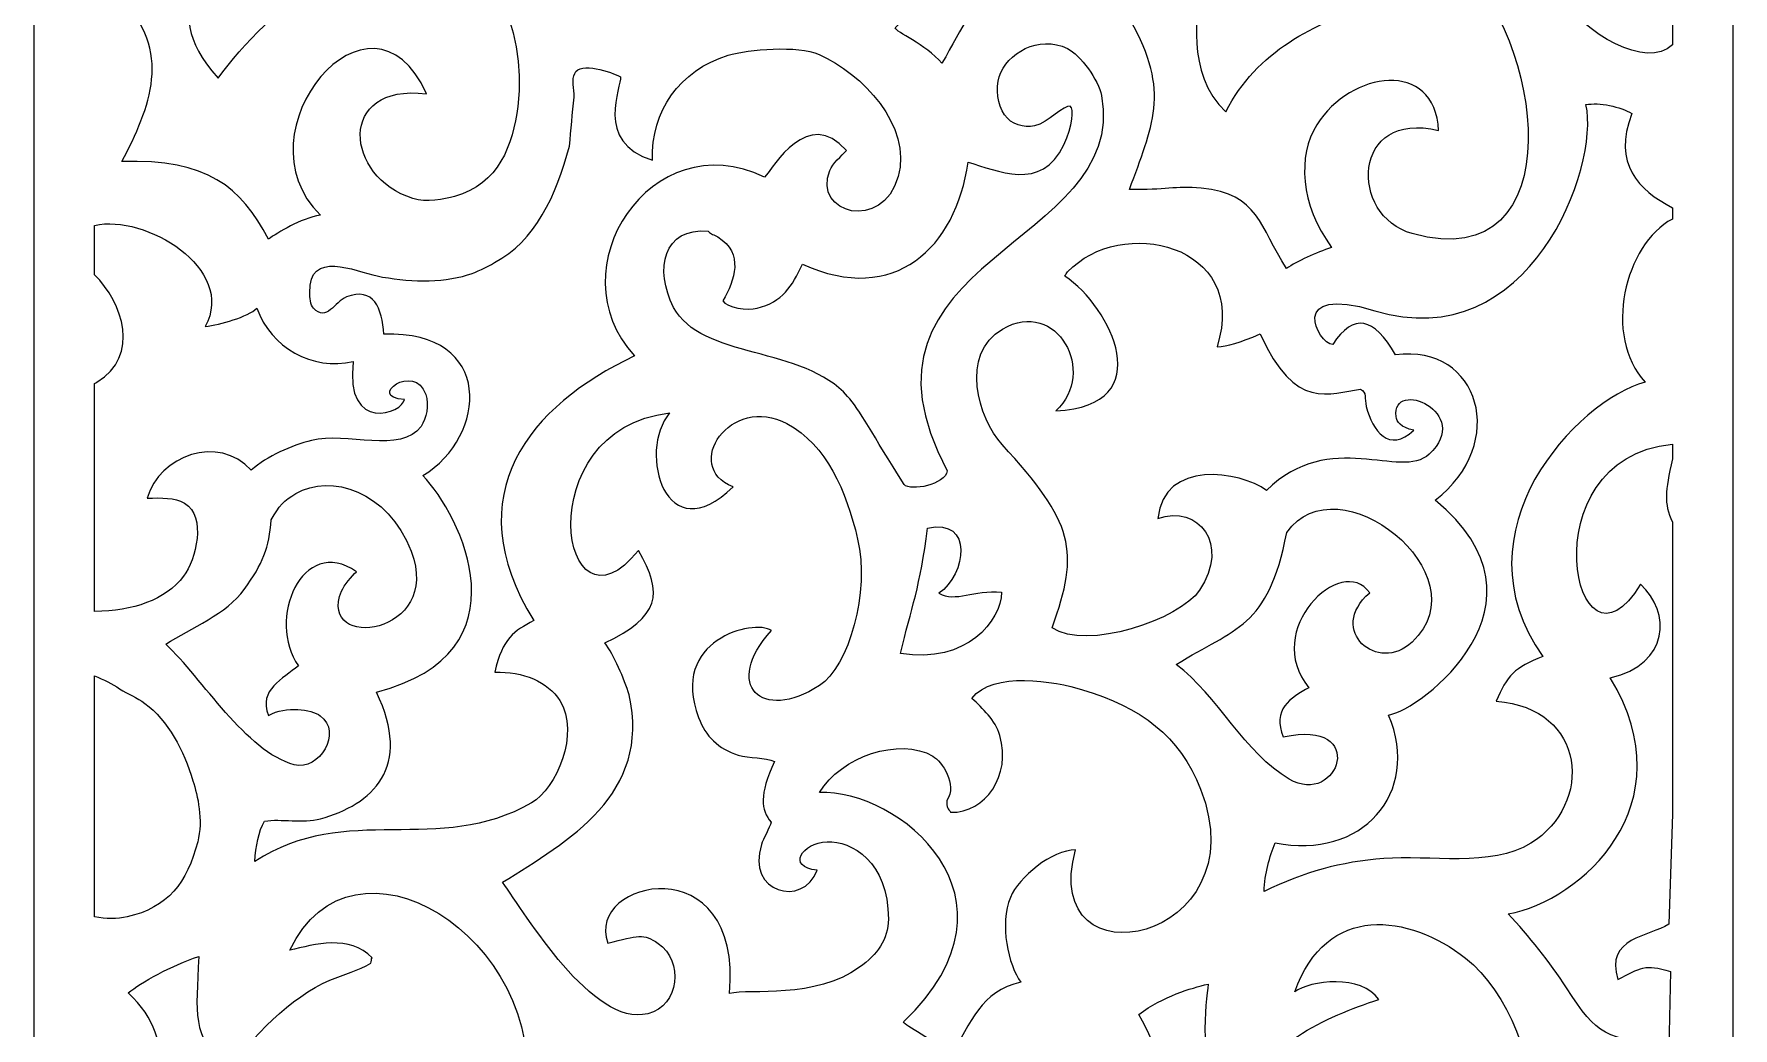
# Model space of a CAD drawing. Header units: centimetres. Extents: x 12.3 to 27.5, y -9.5 to 9.5.
# Drawn here: x 20.25 to 27.5, y -1.11 to 3.13 of the extents above; entities that cross this region are included whole.
import ezdxf

# ---------------------------------------------------------------- set-up
doc = ezdxf.new("R2010")
doc.units = ezdxf.units.CM
doc.header["$MEASUREMENT"] = 0
doc.layers.add('layer 1', color=7, linetype='Continuous')

msp = doc.modelspace()

# ---------------------------------------------------------------- linework, layer by layer
at = {"layer": 'layer 1', "color": 250}
for points, knots in [([(20.24544, -9.50001), (20.24544, -9.50001), (20.24544, 9.50001), (20.24544, 9.50001), (20.24544, 9.50001), (20.24544, 9.50001), (27.49999, 9.50001), (27.49999, 9.50001), (27.49999, 9.50001), (27.49999, 9.50001), (27.49999, -9.50001), (27.49999, -9.50001), (27.49999, -9.50001), (27.49999, -9.50001), (20.24544, -9.50001), (20.24544, -9.50001)], [0, 0, 0, 0, 0.2, 0.2, 0.2, 0.2, 0.4, 0.4, 0.4, 0.4, 0.6, 0.6, 0.6, 0.6, 1, 1, 1, 1]), ([(27.2409, 5.56746), (26.8049, 5.3522), (26.81904, 4.61307), (27.06962, 5.02968), (27.06962, 5.02968), (27.1992, 4.91027), (27.19469, 4.68902), (26.94026, 4.62961), (26.94026, 4.62961), (27.26922, 4.0866), (26.81727, 3.67856), (26.50394, 3.62205), (26.50394, 3.62205), (26.59154, 3.53032), (26.68286, 3.41472), (26.75253, 3.30707), (26.75253, 3.30707), (26.86529, 3.13281), (27.13256, 2.98245), (27.2409, 3.08881), (27.2409, 3.08881), (27.2409, 3.08881), (27.2409, 3.34971), (27.2409, 3.34971), (27.2409, 3.34971), (27.18869, 3.39797), (27.09519, 3.40562), (26.97277, 3.3421), (26.97277, 3.3421), (26.94286, 3.59696), (27.12754, 3.55553), (27.2409, 3.56058), (27.2409, 3.56058), (27.2409, 3.56058), (27.2409, 5.29551), (27.2409, 5.29551), (27.2409, 5.29551), (27.21631, 5.33519), (27.22033, 5.37779), (27.2409, 5.41976), (27.2409, 5.41976), (27.2409, 5.41976), (27.2409, 5.56746), (27.2409, 5.56746)], [0, 0, 0, 0, 0.0833333, 0.0833333, 0.0833333, 0.0833333, 0.1666667, 0.1666667, 0.1666667, 0.1666667, 0.25, 0.25, 0.25, 0.25, 0.3333333, 0.3333333, 0.3333333, 0.3333333, 0.4166667, 0.4166667, 0.4166667, 0.4166667, 0.5, 0.5, 0.5, 0.5, 0.5833333, 0.5833333, 0.5833333, 0.5833333, 0.6666667, 0.6666667, 0.6666667, 0.6666667, 0.75, 0.75, 0.75, 0.75, 0.8333333, 0.8333333, 0.8333333, 0.8333333, 1, 1, 1, 1]), ([(23.56408, 4.13974), (23.89228, 4.15724), (24.48031, 3.69593), (23.92301, 3.16126), (23.92301, 3.16126), (23.92433, 3.14288), (24.05301, 3.09138), (24.12215, 3.00967), (24.12215, 3.00967), (24.21144, 3.1613), (24.25147, 3.29196), (24.42399, 3.33075), (24.42399, 3.33075), (24.36896, 3.40203), (24.33177, 3.57923), (24.37856, 3.6924), (24.37856, 3.6924), (24.41414, 3.77849), (24.55674, 3.89598), (24.65688, 3.89544), (24.65688, 3.89544), (24.49357, 3.30353), (25.44674, 3.49964), (25.19075, 4.15421), (25.19075, 4.15421), (25.10091, 4.38389), (24.93651, 4.50209), (24.68628, 4.57928), (24.68628, 4.57928), (24.57023, 4.61507), (24.30165, 4.66113), (24.21472, 4.54205), (24.21472, 4.54205), (24.26034, 4.49843), (24.31401, 4.45053), (24.33368, 4.38345), (24.33368, 4.38345), (24.38384, 4.21243), (24.27225, 4.05243), (24.12363, 4.05576), (24.12363, 4.05576), (24.11264, 4.07317), (24.106, 4.07482), (24.10676, 4.10648), (24.10676, 4.10648), (24.15483, 4.17408), (24.08543, 4.27348), (24.04802, 4.2954), (24.04802, 4.2954), (23.9061, 4.37857), (23.65342, 4.29329), (23.56408, 4.13974)], [0, 0, 0, 0, 0.0714286, 0.0714286, 0.0714286, 0.0714286, 0.1428571, 0.1428571, 0.1428571, 0.1428571, 0.2142857, 0.2142857, 0.2142857, 0.2142857, 0.2857143, 0.2857143, 0.2857143, 0.2857143, 0.3571429, 0.3571429, 0.3571429, 0.3571429, 0.4285714, 0.4285714, 0.4285714, 0.4285714, 0.5, 0.5, 0.5, 0.5, 0.5714286, 0.5714286, 0.5714286, 0.5714286, 0.6428571, 0.6428571, 0.6428571, 0.6428571, 0.7142857, 0.7142857, 0.7142857, 0.7142857, 0.7857143, 0.7857143, 0.7857143, 0.7857143, 0.8571429, 0.8571429, 0.8571429, 0.8571429, 1, 1, 1, 1]), ([(20.61224, 3.28475), (20.84281, 3.06865), (20.74062, 2.81778), (20.62047, 2.59016), (20.62047, 2.59016), (20.98661, 2.60336), (21.12916, 2.48099), (21.24626, 2.25936), (21.24626, 2.25936), (21.2885, 2.2875), (21.38134, 2.34728), (21.4684, 2.36117), (21.4684, 2.36117), (21.10424, 2.71731), (21.68651, 3.40965), (21.92124, 2.87972), (21.92124, 2.87972), (21.5358, 2.92538), (21.57281, 2.5223), (21.86324, 2.4325), (21.86324, 2.4325), (21.92082, 2.41469), (21.99742, 2.42902), (22.04164, 2.44128), (22.04164, 2.44128), (22.23064, 2.49365), (22.29003, 2.66184), (22.31103, 2.82581), (22.31103, 2.82581), (22.40185, 3.53499), (21.56269, 4.03038), (21.3025, 3.4667), (21.3025, 3.4667), (21.40744, 3.49267), (21.55725, 3.53475), (21.65335, 3.43421), (21.65335, 3.43421), (21.64955, 3.42965), (21.65132, 3.41926), (21.64816, 3.41147), (21.64816, 3.41147), (21.59621, 3.3809), (21.53269, 3.36402), (21.47255, 3.33866), (21.47255, 3.33866), (21.30691, 3.26878), (21.13685, 3.0917), (21.03178, 2.94593), (21.03178, 2.94593), (20.87859, 3.12244), (20.90402, 3.1831), (20.91288, 3.44037), (20.91288, 3.44037), (20.79983, 3.40328), (20.66364, 3.32829), (20.61224, 3.28475)], [0, 0, 0, 0, 0.0666667, 0.0666667, 0.0666667, 0.0666667, 0.1333333, 0.1333333, 0.1333333, 0.1333333, 0.2, 0.2, 0.2, 0.2, 0.2666667, 0.2666667, 0.2666667, 0.2666667, 0.3333333, 0.3333333, 0.3333333, 0.3333333, 0.4, 0.4, 0.4, 0.4, 0.4666667, 0.4666667, 0.4666667, 0.4666667, 0.5333333, 0.5333333, 0.5333333, 0.5333333, 0.6, 0.6, 0.6, 0.6, 0.6666667, 0.6666667, 0.6666667, 0.6666667, 0.7333333, 0.7333333, 0.7333333, 0.7333333, 0.8, 0.8, 0.8, 0.8, 0.8666667, 0.8666667, 0.8666667, 0.8666667, 1, 1, 1, 1]), ([(24.92665, 3.19303), (25.10329, 2.88534), (25.01859, 2.73923), (24.9232, 2.47135), (24.9232, 2.47135), (25.07537, 2.46729), (25.11822, 2.48756), (25.22928, 2.4766), (25.22928, 2.4766), (25.47742, 2.45211), (25.47809, 2.31104), (25.5935, 2.13392), (25.5935, 2.13392), (25.63878, 2.16494), (25.71929, 2.20075), (25.78612, 2.22367), (25.78612, 2.22367), (25.65096, 2.40651), (25.64034, 2.61563), (25.7232, 2.74764), (25.7232, 2.74764), (25.86682, 2.97644), (26.22692, 3.03039), (26.24303, 2.7227), (26.24303, 2.7227), (25.87195, 2.81484), (25.85823, 2.35813), (26.13037, 2.28269), (26.13037, 2.28269), (26.83142, 2.08834), (26.68573, 3.14741), (26.32203, 3.43316), (26.32203, 3.43316), (26.0811, 3.62242), (25.7277, 3.6705), (25.59274, 3.28888), (25.59274, 3.28888), (25.65774, 3.33833), (25.87926, 3.36553), (25.95168, 3.25609), (25.95168, 3.25609), (25.72174, 3.18329), (25.46186, 3.06156), (25.33481, 2.80217), (25.33481, 2.80217), (25.15639, 2.96587), (25.2196, 3.24565), (25.22258, 3.3219), (25.22258, 3.3219), (25.14784, 3.30506), (25.03371, 3.27127), (24.92665, 3.19303)], [0, 0, 0, 0, 0.0714286, 0.0714286, 0.0714286, 0.0714286, 0.1428571, 0.1428571, 0.1428571, 0.1428571, 0.2142857, 0.2142857, 0.2142857, 0.2142857, 0.2857143, 0.2857143, 0.2857143, 0.2857143, 0.3571429, 0.3571429, 0.3571429, 0.3571429, 0.4285714, 0.4285714, 0.4285714, 0.4285714, 0.5, 0.5, 0.5, 0.5, 0.5714286, 0.5714286, 0.5714286, 0.5714286, 0.6428571, 0.6428571, 0.6428571, 0.6428571, 0.7142857, 0.7142857, 0.7142857, 0.7142857, 0.7857143, 0.7857143, 0.7857143, 0.7857143, 0.8571429, 0.8571429, 0.8571429, 0.8571429, 1, 1, 1, 1]), ([(24.80359, 2.87209), (24.79149, 2.93804), (24.71408, 3.04522), (24.65838, 3.07252), (24.65838, 3.07252), (24.53451, 3.13321), (24.39856, 3.05116), (24.36727, 2.95266), (24.36727, 2.95266), (24.35163, 2.90342), (24.35917, 2.83216), (24.3893, 2.78969), (24.3893, 2.78969), (24.41943, 2.74723), (24.47219, 2.73353), (24.5168, 2.74296), (24.5168, 2.74296), (24.57722, 2.75572), (24.64441, 2.83477), (24.6693, 2.8261), (24.6693, 2.8261), (24.68863, 2.81937), (24.67902, 2.73986), (24.64247, 2.66183), (24.64247, 2.66183), (24.54719, 2.45841), (24.35768, 2.55337), (24.23413, 2.58729), (24.23413, 2.58729), (24.1818, 2.22315), (23.92156, 1.97357), (23.52662, 2.15206), (23.52662, 2.15206), (23.48239, 2.05605), (23.44244, 1.99232), (23.33263, 1.96364), (23.33263, 1.96364), (23.29387, 1.95351), (23.20107, 1.96629), (23.18732, 1.99507), (23.18732, 1.99507), (23.23779, 2.0841), (23.27738, 2.19752), (23.16522, 2.26863), (23.16522, 2.26863), (23.14772, 2.27973), (23.1375, 2.27856), (23.12477, 2.29259), (23.12477, 2.29259), (22.93259, 2.31215), (22.89328, 2.12915), (22.97667, 1.96775), (22.97667, 1.96775), (23.09064, 1.74718), (23.53585, 1.80125), (23.71969, 1.5875), (23.71969, 1.5875), (23.76928, 1.53509), (23.82534, 1.42469), (23.96052, 1.21082), (23.96052, 1.21082), (23.98957, 1.18198), (24.13535, 1.21002), (24.14487, 1.26967), (24.14487, 1.26967), (23.65758, 2.18086), (24.92243, 2.2246), (24.80359, 2.87209)], [0, 0, 0, 0, 0.0555556, 0.0555556, 0.0555556, 0.0555556, 0.1111111, 0.1111111, 0.1111111, 0.1111111, 0.1666667, 0.1666667, 0.1666667, 0.1666667, 0.2222222, 0.2222222, 0.2222222, 0.2222222, 0.2777778, 0.2777778, 0.2777778, 0.2777778, 0.3333333, 0.3333333, 0.3333333, 0.3333333, 0.3888889, 0.3888889, 0.3888889, 0.3888889, 0.4444444, 0.4444444, 0.4444444, 0.4444444, 0.5, 0.5, 0.5, 0.5, 0.5555556, 0.5555556, 0.5555556, 0.5555556, 0.6111111, 0.6111111, 0.6111111, 0.6111111, 0.6666667, 0.6666667, 0.6666667, 0.6666667, 0.7222222, 0.7222222, 0.7222222, 0.7222222, 0.7777778, 0.7777778, 0.7777778, 0.7777778, 0.8333333, 0.8333333, 0.8333333, 0.8333333, 0.8888889, 0.8888889, 0.8888889, 0.8888889, 1, 1, 1, 1]), ([(23.36413, 2.52353), (23.40443, 2.56621), (23.54968, 2.8267), (23.71444, 2.6372), (23.71444, 2.6372), (23.69266, 2.61432), (23.65565, 2.58214), (23.64359, 2.55236), (23.64359, 2.55236), (23.56884, 2.36787), (23.86961, 2.28735), (23.93521, 2.52604), (23.93521, 2.52604), (23.99499, 2.74354), (23.7817, 2.96627), (23.59786, 3.04699), (23.59786, 3.04699), (23.50677, 3.08698), (23.29693, 3.07069), (23.20948, 3.04401), (23.20948, 3.04401), (23.00163, 2.9806), (22.87956, 2.80463), (22.88647, 2.59611), (22.88647, 2.59611), (22.6354, 2.67171), (22.75533, 2.91493), (22.75011, 2.95163), (22.75011, 2.95163), (22.71208, 2.97158), (22.57717, 3.01909), (22.55407, 2.96618), (22.55407, 2.96618), (22.53928, 2.9428), (22.55406, 2.89908), (22.5513, 2.86576), (22.5513, 2.86576), (22.5448, 2.79589), (22.5383, 2.72601), (22.53181, 2.65615), (22.53181, 2.65615), (22.47636, 2.44708), (22.38405, 2.24763), (22.2122, 2.15958), (22.2122, 2.15958), (22.17673, 2.1374), (22.13817, 2.11932), (22.09634, 2.10628), (22.09634, 2.10628), (21.98249, 2.07079), (21.8372, 2.07535), (21.71017, 2.10213), (21.71017, 2.10213), (21.61877, 2.1214), (21.41681, 2.21674), (21.42285, 2.03032), (21.42285, 2.03032), (21.42348, 2.01055), (21.42576, 1.97824), (21.43864, 1.96454), (21.43864, 1.96454), (21.49566, 1.90383), (21.52956, 1.99195), (21.57978, 2.01204), (21.57978, 2.01204), (21.69399, 2.05779), (21.7336, 1.96286), (21.73879, 1.85307), (21.73879, 1.85307), (22.21524, 1.87017), (22.18131, 1.41528), (21.9059, 1.24928), (21.9059, 1.24928), (22.0682, 1.08161), (22.36254, 0.49399), (21.70772, 0.32504), (21.70772, 0.32504), (21.86327, 0.00312), (21.69033, -0.15469), (21.46811, -0.21595), (21.46811, -0.21595), (21.39405, -0.23636), (21.30007, -0.21359), (21.23019, -0.22589), (21.23019, -0.22589), (21.20471, -0.26871), (21.19123, -0.33326), (21.18888, -0.39834), (21.18888, -0.39834), (21.58141, -0.1408), (21.97074, -0.37749), (22.36983, -0.14772), (22.36983, -0.14772), (22.47458, -0.08741), (22.57861, 0.14948), (22.49055, 0.28926), (22.49055, 0.28926), (22.43982, 0.36978), (22.33363, 0.41362), (22.21329, 0.41049), (22.21329, 0.41049), (22.24564, 0.55651), (22.2966, 0.58587), (22.37933, 0.6302), (22.37933, 0.6302), (22.04646, 1.16922), (22.36171, 1.5484), (22.80962, 1.76043), (22.80962, 1.76043), (22.46911, 2.1318), (22.88087, 2.75705), (23.36413, 2.52353)], [0, 0, 0, 0, 0.0344828, 0.0344828, 0.0344828, 0.0344828, 0.0689655, 0.0689655, 0.0689655, 0.0689655, 0.1034483, 0.1034483, 0.1034483, 0.1034483, 0.137931, 0.137931, 0.137931, 0.137931, 0.1724138, 0.1724138, 0.1724138, 0.1724138, 0.2068966, 0.2068966, 0.2068966, 0.2068966, 0.2413793, 0.2413793, 0.2413793, 0.2413793, 0.2758621, 0.2758621, 0.2758621, 0.2758621, 0.3103448, 0.3103448, 0.3103448, 0.3103448, 0.3448276, 0.3448276, 0.3448276, 0.3448276, 0.3793103, 0.3793103, 0.3793103, 0.3793103, 0.4137931, 0.4137931, 0.4137931, 0.4137931, 0.4482759, 0.4482759, 0.4482759, 0.4482759, 0.4827586, 0.4827586, 0.4827586, 0.4827586, 0.5172414, 0.5172414, 0.5172414, 0.5172414, 0.5517241, 0.5517241, 0.5517241, 0.5517241, 0.5862069, 0.5862069, 0.5862069, 0.5862069, 0.6206897, 0.6206897, 0.6206897, 0.6206897, 0.6551724, 0.6551724, 0.6551724, 0.6551724, 0.6896552, 0.6896552, 0.6896552, 0.6896552, 0.7241379, 0.7241379, 0.7241379, 0.7241379, 0.7586207, 0.7586207, 0.7586207, 0.7586207, 0.7931034, 0.7931034, 0.7931034, 0.7931034, 0.8275862, 0.8275862, 0.8275862, 0.8275862, 0.862069, 0.862069, 0.862069, 0.862069, 0.8965517, 0.8965517, 0.8965517, 0.8965517, 0.9310345, 0.9310345, 0.9310345, 0.9310345, 1, 1, 1, 1]), ([(27.2409, 2.39291), (27.09546, 2.47085), (26.98712, 2.5778), (27.06732, 2.79587), (27.06732, 2.79587), (27.02148, 2.82418), (26.9273, 2.84413), (26.87192, 2.83325), (26.87192, 2.83325), (26.93289, 2.56943), (26.63213, 1.75165), (25.97054, 1.95362), (25.97054, 1.95362), (25.59317, 2.06875), (25.72656, 1.81297), (25.79063, 1.80898), (25.79063, 1.80898), (25.88131, 1.94603), (25.96562, 1.92564), (26.05893, 1.76502), (26.05893, 1.76502), (26.41937, 1.81312), (26.54305, 1.38615), (26.2282, 1.14453), (26.2282, 1.14453), (26.76808, 0.70345), (26.16547, 0.24775), (26.02927, 0.22727), (26.02927, 0.22727), (26.17076, -0.10756), (25.91344, -0.39285), (25.5446, -0.31761), (25.5446, -0.31761), (25.52207, -0.37753), (25.50046, -0.44771), (25.49772, -0.52646), (25.49772, -0.52646), (25.67156, -0.44139), (25.82444, -0.39983), (26.00869, -0.38525), (26.00869, -0.38525), (26.19959, -0.37013), (26.46807, -0.42411), (26.63634, -0.32035), (26.63634, -0.32035), (26.90559, -0.15435), (26.87476, 0.25851), (26.48907, 0.28609), (26.48907, 0.28609), (26.53348, 0.39448), (26.56863, 0.43139), (26.68808, 0.47749), (26.68808, 0.47749), (26.30728, 1.01189), (26.83361, 1.56896), (27.12469, 1.6488), (27.12469, 1.6488), (26.94232, 1.84554), (27.03891, 2.23758), (27.2409, 2.34453), (27.2409, 2.34453), (27.2409, 2.34453), (27.2409, 2.39291), (27.2409, 2.39291)], [0, 0, 0, 0, 0.0588235, 0.0588235, 0.0588235, 0.0588235, 0.1176471, 0.1176471, 0.1176471, 0.1176471, 0.1764706, 0.1764706, 0.1764706, 0.1764706, 0.2352941, 0.2352941, 0.2352941, 0.2352941, 0.2941176, 0.2941176, 0.2941176, 0.2941176, 0.3529412, 0.3529412, 0.3529412, 0.3529412, 0.4117647, 0.4117647, 0.4117647, 0.4117647, 0.4705882, 0.4705882, 0.4705882, 0.4705882, 0.5294118, 0.5294118, 0.5294118, 0.5294118, 0.5882353, 0.5882353, 0.5882353, 0.5882353, 0.6470588, 0.6470588, 0.6470588, 0.6470588, 0.7058824, 0.7058824, 0.7058824, 0.7058824, 0.7647059, 0.7647059, 0.7647059, 0.7647059, 0.8235294, 0.8235294, 0.8235294, 0.8235294, 0.8823529, 0.8823529, 0.8823529, 0.8823529, 1, 1, 1, 1]), ([(20.50453, 0.66924), (20.66838, 0.67261), (20.80535, 0.71623), (20.88449, 0.82066), (20.88449, 0.82066), (20.93725, 0.89027), (20.98328, 1.07445), (20.88849, 1.13118), (20.88849, 1.13118), (20.84404, 1.15779), (20.79131, 1.15349), (20.72923, 1.15386), (20.72923, 1.15386), (20.78005, 1.3352), (21.03296, 1.4265), (21.17342, 1.27292), (21.17342, 1.27292), (21.2408, 1.33239), (21.34489, 1.37787), (21.43039, 1.39945), (21.43039, 1.39945), (21.57876, 1.43692), (21.81279, 1.34118), (21.89801, 1.45964), (21.89801, 1.45964), (21.92211, 1.49315), (21.93281, 1.55082), (21.918, 1.59616), (21.918, 1.59616), (21.87229, 1.73595), (21.66039, 1.58194), (21.82698, 1.57505), (21.82698, 1.57505), (21.82452, 1.51633), (21.57109, 1.42603), (21.60873, 1.73716), (21.60873, 1.73716), (21.43288, 1.69506), (21.25655, 1.79691), (21.1972, 1.96437), (21.1972, 1.96437), (21.1586, 1.92734), (21.04054, 1.89306), (20.97664, 1.88595), (20.97664, 1.88595), (21.11147, 2.13432), (20.71812, 2.3668), (20.50453, 2.31775), (20.50453, 2.31775), (20.50453, 2.31775), (20.50453, 2.10726), (20.50453, 2.10726), (20.50453, 2.10726), (20.62507, 1.9857), (20.70044, 1.76256), (20.51448, 1.64859), (20.51448, 1.64859), (20.51127, 1.64663), (20.50795, 1.64482), (20.50453, 1.64313), (20.50453, 1.64313), (20.50453, 1.64313), (20.50453, 0.66924), (20.50453, 0.66924)], [0, 0, 0, 0, 0.0588235, 0.0588235, 0.0588235, 0.0588235, 0.1176471, 0.1176471, 0.1176471, 0.1176471, 0.1764706, 0.1764706, 0.1764706, 0.1764706, 0.2352941, 0.2352941, 0.2352941, 0.2352941, 0.2941176, 0.2941176, 0.2941176, 0.2941176, 0.3529412, 0.3529412, 0.3529412, 0.3529412, 0.4117647, 0.4117647, 0.4117647, 0.4117647, 0.4705882, 0.4705882, 0.4705882, 0.4705882, 0.5294118, 0.5294118, 0.5294118, 0.5294118, 0.5882353, 0.5882353, 0.5882353, 0.5882353, 0.6470588, 0.6470588, 0.6470588, 0.6470588, 0.7058824, 0.7058824, 0.7058824, 0.7058824, 0.7647059, 0.7647059, 0.7647059, 0.7647059, 0.8235294, 0.8235294, 0.8235294, 0.8235294, 0.8823529, 0.8823529, 0.8823529, 0.8823529, 1, 1, 1, 1]), ([(24.65903, 2.11884), (24.65526, 2.11339), (24.65144, 2.10744), (24.64749, 2.10093), (24.64749, 2.10093), (24.84378, 1.97026), (25.05504, 1.54562), (24.60879, 1.5264), (24.60879, 1.5264), (24.7861, 1.6892), (24.61465, 2.01083), (24.38087, 1.87531), (24.38087, 1.87531), (24.19638, 1.76837), (24.27792, 1.49317), (24.37917, 1.38248), (24.37917, 1.38248), (24.68616, 1.04685), (24.71235, 0.93093), (24.59233, 0.5995), (24.59233, 0.5995), (24.74023, 0.50011), (25.13581, 0.63393), (25.22261, 0.76025), (25.22261, 0.76025), (25.3527, 0.95637), (25.21779, 1.12822), (25.04377, 1.06669), (25.04377, 1.06669), (25.07028, 1.31992), (25.39356, 1.26868), (25.50847, 1.18634), (25.50847, 1.18634), (25.7813, 1.45383), (26.08084, 1.22766), (26.20254, 1.34078), (26.20254, 1.34078), (26.39246, 1.51732), (26.04178, 1.66939), (26.06131, 1.50119), (26.06131, 1.50119), (26.06392, 1.47876), (26.07951, 1.45594), (26.13684, 1.44309), (26.13684, 1.44309), (26.03123, 1.34427), (25.96078, 1.44005), (25.93407, 1.54462), (25.93407, 1.54462), (25.92514, 1.57961), (25.93864, 1.6043), (25.9087, 1.61842), (25.9087, 1.61842), (25.78031, 1.60146), (25.62853, 1.52203), (25.48123, 1.85406), (25.48123, 1.85406), (25.39403, 1.8173), (25.34122, 1.80069), (25.297, 1.79976), (25.297, 1.79976), (25.43645, 2.24097), (24.883, 2.36078), (24.65903, 2.11884)], [0, 0, 0, 0, 0.0588235, 0.0588235, 0.0588235, 0.0588235, 0.1176471, 0.1176471, 0.1176471, 0.1176471, 0.1764706, 0.1764706, 0.1764706, 0.1764706, 0.2352941, 0.2352941, 0.2352941, 0.2352941, 0.2941176, 0.2941176, 0.2941176, 0.2941176, 0.3529412, 0.3529412, 0.3529412, 0.3529412, 0.4117647, 0.4117647, 0.4117647, 0.4117647, 0.4705882, 0.4705882, 0.4705882, 0.4705882, 0.5294118, 0.5294118, 0.5294118, 0.5294118, 0.5882353, 0.5882353, 0.5882353, 0.5882353, 0.6470588, 0.6470588, 0.6470588, 0.6470588, 0.7058824, 0.7058824, 0.7058824, 0.7058824, 0.7647059, 0.7647059, 0.7647059, 0.7647059, 0.8235294, 0.8235294, 0.8235294, 0.8235294, 0.8823529, 0.8823529, 0.8823529, 0.8823529, 1, 1, 1, 1]), ([(22.24625, -0.48692), (22.34415, -0.62319), (22.63199, -1.1072), (22.86576, -1.04766), (22.86576, -1.04766), (23.00282, -1.01275), (23.02049, -0.8239), (22.9106, -0.74739), (22.9106, -0.74739), (22.84718, -0.70325), (22.82557, -0.71539), (22.69592, -0.74603), (22.69592, -0.74603), (22.59636, -0.47593), (23.27213, -0.32734), (23.21532, -0.96137), (23.21532, -0.96137), (23.30318, -0.94057), (23.58135, -0.98666), (23.77035, -0.84957), (23.77035, -0.84957), (23.84599, -0.7947), (23.89305, -0.73261), (23.8935, -0.64377), (23.8935, -0.64377), (23.89477, -0.39877), (23.73521, -0.30927), (23.63188, -0.31371), (23.63188, -0.31371), (23.52527, -0.31827), (23.45644, -0.42267), (23.58982, -0.43493), (23.58982, -0.43493), (23.52853, -0.59705), (23.28535, -0.53032), (23.35165, -0.32558), (23.35165, -0.32558), (23.35911, -0.30255), (23.3862, -0.25284), (23.39314, -0.2307), (23.39314, -0.2307), (23.34839, -0.17526), (23.34131, -0.11651), (23.40713, 0.02921), (23.40713, 0.02921), (23.36797, 0.04776), (23.29962, 0.0416), (23.25256, 0.05632), (23.25256, 0.05632), (23.16577, 0.08348), (23.11404, 0.1364), (23.08338, 0.21631), (23.08338, 0.21631), (22.95631, 0.54767), (23.31895, 0.63952), (23.39433, 0.58806), (23.39433, 0.58806), (23.18368, 0.35569), (23.35252, 0.19423), (23.5988, 0.35284), (23.5988, 0.35284), (23.72472, 0.43392), (23.81586, 0.75558), (23.76227, 0.97874), (23.76227, 0.97874), (23.71246, 1.18603), (23.63103, 1.37888), (23.46066, 1.47131), (23.46066, 1.47131), (23.22091, 1.60135), (23.00954, 1.28709), (23.23079, 1.20216), (23.23079, 1.20216), (22.94381, 0.919), (22.82025, 1.35008), (22.95942, 1.51713), (22.95942, 1.51713), (22.34759, 1.44752), (22.49099, 0.51125), (22.82675, 0.93035), (22.82675, 0.93035), (22.93359, 0.7429), (22.91803, 0.64757), (22.6827, 0.53527), (22.6827, 0.53527), (22.72147, 0.48502), (22.76682, 0.38006), (22.78631, 0.31416), (22.78631, 0.31416), (22.882, -0.11128), (22.5271, -0.31026), (22.24625, -0.48692)], [0, 0, 0, 0, 0.0416667, 0.0416667, 0.0416667, 0.0416667, 0.0833333, 0.0833333, 0.0833333, 0.0833333, 0.125, 0.125, 0.125, 0.125, 0.1666667, 0.1666667, 0.1666667, 0.1666667, 0.2083333, 0.2083333, 0.2083333, 0.2083333, 0.25, 0.25, 0.25, 0.25, 0.2916667, 0.2916667, 0.2916667, 0.2916667, 0.3333333, 0.3333333, 0.3333333, 0.3333333, 0.375, 0.375, 0.375, 0.375, 0.4166667, 0.4166667, 0.4166667, 0.4166667, 0.4583333, 0.4583333, 0.4583333, 0.4583333, 0.5, 0.5, 0.5, 0.5, 0.5416667, 0.5416667, 0.5416667, 0.5416667, 0.5833333, 0.5833333, 0.5833333, 0.5833333, 0.625, 0.625, 0.625, 0.625, 0.6666667, 0.6666667, 0.6666667, 0.6666667, 0.7083333, 0.7083333, 0.7083333, 0.7083333, 0.75, 0.75, 0.75, 0.75, 0.7916667, 0.7916667, 0.7916667, 0.7916667, 0.8333333, 0.8333333, 0.8333333, 0.8333333, 0.875, 0.875, 0.875, 0.875, 0.9166667, 0.9166667, 0.9166667, 0.9166667, 1, 1, 1, 1]), ([(27.2409, 1.38352), (26.61608, 1.32522), (26.82243, 0.3154), (27.10543, 0.78592), (27.10543, 0.78592), (27.23501, 0.66651), (27.2305, 0.44526), (26.97606, 0.38585), (26.97606, 0.38585), (27.30503, -0.15716), (26.85308, -0.5652), (26.53975, -0.62171), (26.53975, -0.62171), (26.62735, -0.71344), (26.71867, -0.82904), (26.78834, -0.93669), (26.78834, -0.93669), (26.92629, -1.1499), (26.95044, -1.14356), (27.22565, -1.19546), (27.22565, -1.19546), (27.22565, -1.19546), (27.2335, -0.8678), (27.2335, -0.8678), (27.2335, -0.8678), (27.12205, -0.83337), (27.10546, -0.85139), (27.00858, -0.90166), (27.00858, -0.90166), (26.95105, -0.72096), (27.14371, -0.71896), (27.22524, -0.66553), (27.22524, -0.66553), (27.22524, -0.66553), (27.2409, -0.19385), (27.2409, -0.19385), (27.2409, -0.19385), (27.2409, -0.19385), (27.2409, 1.0502), (27.2409, 1.0502), (27.2409, 1.0502), (27.20388, 1.13699), (27.2097, 1.17522), (27.2409, 1.32139), (27.2409, 1.32139), (27.2409, 1.32139), (27.2409, 1.38352), (27.2409, 1.38352)], [0, 0, 0, 0, 0.0769231, 0.0769231, 0.0769231, 0.0769231, 0.1538462, 0.1538462, 0.1538462, 0.1538462, 0.2307692, 0.2307692, 0.2307692, 0.2307692, 0.3076923, 0.3076923, 0.3076923, 0.3076923, 0.3846154, 0.3846154, 0.3846154, 0.3846154, 0.4615385, 0.4615385, 0.4615385, 0.4615385, 0.5384615, 0.5384615, 0.5384615, 0.5384615, 0.6153846, 0.6153846, 0.6153846, 0.6153846, 0.6923077, 0.6923077, 0.6923077, 0.6923077, 0.7692308, 0.7692308, 0.7692308, 0.7692308, 0.8461538, 0.8461538, 0.8461538, 0.8461538, 1, 1, 1, 1]), ([(25.57991, 0.13367), (25.53115, 0.24787), (25.60986, 0.30284), (25.68925, 0.34388), (25.68925, 0.34388), (25.48624, 0.58875), (25.82884, 0.92039), (25.94866, 0.74934), (25.94866, 0.74934), (25.76352, 0.58727), (25.98545, 0.40158), (26.13014, 0.53876), (26.13014, 0.53876), (26.43446, 0.82721), (25.81068, 1.31899), (25.5948, 1.00635), (25.5948, 1.00635), (25.51321, 0.59419), (25.37555, 0.60142), (25.12249, 0.44324), (25.12249, 0.44324), (25.29812, 0.31087), (25.41738, 0.0627), (25.60448, -0.04641), (25.60448, -0.04641), (25.8156, -0.16953), (25.94672, 0.21606), (25.57991, 0.13367)], [0, 0, 0, 0, 0.125, 0.125, 0.125, 0.125, 0.25, 0.25, 0.25, 0.25, 0.375, 0.375, 0.375, 0.375, 0.5, 0.5, 0.5, 0.5, 0.625, 0.625, 0.625, 0.625, 0.75, 0.75, 0.75, 0.75, 1, 1, 1, 1]), ([(21.35668, 0.01501), (21.46324, -0.01347), (21.56501, 0.15437), (21.46749, 0.22423), (21.46749, 0.22423), (21.42935, 0.25156), (21.32346, 0.2681), (21.24674, 0.22591), (21.24674, 0.22591), (21.20288, 0.33669), (21.30779, 0.38127), (21.37426, 0.43747), (21.37426, 0.43747), (21.23623, 0.63186), (21.39049, 1.00001), (21.62275, 0.8391), (21.62275, 0.8391), (21.6022, 0.8199), (21.56971, 0.78282), (21.55881, 0.75635), (21.55881, 0.75635), (21.45159, 0.49584), (21.99449, 0.56684), (21.85587, 0.92631), (21.85587, 0.92631), (21.75585, 1.18556), (21.51254, 1.25907), (21.36363, 1.17268), (21.36363, 1.17268), (21.31257, 1.14307), (21.2921, 1.12187), (21.25827, 1.06012), (21.25827, 1.06012), (21.25007, 0.94408), (21.22229, 0.8721), (21.14329, 0.76326), (21.14329, 0.76326), (21.06777, 0.65921), (20.91806, 0.59943), (20.80795, 0.5304), (20.80795, 0.5304), (20.96413, 0.38329), (21.15103, 0.06998), (21.35668, 0.01501)], [0, 0, 0, 0, 0.0833333, 0.0833333, 0.0833333, 0.0833333, 0.1666667, 0.1666667, 0.1666667, 0.1666667, 0.25, 0.25, 0.25, 0.25, 0.3333333, 0.3333333, 0.3333333, 0.3333333, 0.4166667, 0.4166667, 0.4166667, 0.4166667, 0.5, 0.5, 0.5, 0.5, 0.5833333, 0.5833333, 0.5833333, 0.5833333, 0.6666667, 0.6666667, 0.6666667, 0.6666667, 0.75, 0.75, 0.75, 0.75, 0.8333333, 0.8333333, 0.8333333, 0.8333333, 1, 1, 1, 1]), ([(23.94517, 0.48946), (24.23034, 0.44569), (24.3737, 0.62946), (24.37672, 0.75173), (24.37672, 0.75173), (24.25675, 0.76214), (24.18192, 0.70772), (24.10931, 0.74698), (24.10931, 0.74698), (24.2255, 0.82811), (24.2589, 1.06902), (24.06046, 1.02533), (24.06046, 1.02533), (24.03047, 0.775), (23.99079, 0.68344), (23.94517, 0.48946)], [0, 0, 0, 0, 0.2, 0.2, 0.2, 0.2, 0.4, 0.4, 0.4, 0.4, 0.6, 0.6, 0.6, 0.6, 1, 1, 1, 1]), ([(20.50453, -0.63413), (20.55206, -0.64443), (20.60212, -0.64392), (20.6433, -0.63453), (20.6433, -0.63453), (20.81826, -0.59462), (20.89823, -0.48905), (20.94452, -0.31393), (20.94452, -0.31393), (20.96889, -0.22175), (20.94397, -0.11725), (20.92432, -0.05298), (20.92432, -0.05298), (20.88497, 0.07573), (20.81771, 0.20478), (20.71872, 0.27704), (20.71872, 0.27704), (20.68455, 0.30199), (20.64704, 0.31563), (20.61081, 0.33941), (20.61081, 0.33941), (20.57936, 0.36004), (20.54272, 0.37861), (20.50453, 0.39531), (20.50453, 0.39531), (20.50453, 0.39531), (20.50453, -0.63413), (20.50453, -0.63413)], [0, 0, 0, 0, 0.125, 0.125, 0.125, 0.125, 0.25, 0.25, 0.25, 0.25, 0.375, 0.375, 0.375, 0.375, 0.5, 0.5, 0.5, 0.5, 0.625, 0.625, 0.625, 0.625, 0.75, 0.75, 0.75, 0.75, 1, 1, 1, 1]), ([(23.59989, -0.10402), (23.92809, -0.08652), (24.51611, -0.54783), (23.95882, -1.0825), (23.95882, -1.0825), (23.96014, -1.10088), (24.08882, -1.15238), (24.15796, -1.23409), (24.15796, -1.23409), (24.24725, -1.08246), (24.28727, -0.9518), (24.4598, -0.91301), (24.4598, -0.91301), (24.40476, -0.84173), (24.36758, -0.66453), (24.41436, -0.55136), (24.41436, -0.55136), (24.44995, -0.46527), (24.59255, -0.34778), (24.69269, -0.34832), (24.69269, -0.34832), (24.52938, -0.94023), (25.48255, -0.74412), (25.22655, -0.08955), (25.22655, -0.08955), (25.13672, 0.14013), (24.97232, 0.25833), (24.72209, 0.33552), (24.72209, 0.33552), (24.60604, 0.37131), (24.33746, 0.41737), (24.25053, 0.29829), (24.25053, 0.29829), (24.29615, 0.25467), (24.34981, 0.20677), (24.36949, 0.13969), (24.36949, 0.13969), (24.41965, -0.03133), (24.30806, -0.19133), (24.15944, -0.188), (24.15944, -0.188), (24.14844, -0.17059), (24.14181, -0.16894), (24.14257, -0.13728), (24.14257, -0.13728), (24.19064, -0.06968), (24.12123, 0.02972), (24.08383, 0.05164), (24.08383, 0.05164), (23.94191, 0.13481), (23.68923, 0.04953), (23.59989, -0.10402)], [0, 0, 0, 0, 0.0714286, 0.0714286, 0.0714286, 0.0714286, 0.1428571, 0.1428571, 0.1428571, 0.1428571, 0.2142857, 0.2142857, 0.2142857, 0.2142857, 0.2857143, 0.2857143, 0.2857143, 0.2857143, 0.3571429, 0.3571429, 0.3571429, 0.3571429, 0.4285714, 0.4285714, 0.4285714, 0.4285714, 0.5, 0.5, 0.5, 0.5, 0.5714286, 0.5714286, 0.5714286, 0.5714286, 0.6428571, 0.6428571, 0.6428571, 0.6428571, 0.7142857, 0.7142857, 0.7142857, 0.7142857, 0.7857143, 0.7857143, 0.7857143, 0.7857143, 0.8571429, 0.8571429, 0.8571429, 0.8571429, 1, 1, 1, 1]), ([(20.64805, -0.95901), (20.87862, -1.17511), (20.77643, -1.42598), (20.65627, -1.6536), (20.65627, -1.6536), (21.04688, -1.63952), (21.14345, -1.80145), (21.30408, -1.963), (21.30408, -1.963), (21.35075, -1.92354), (21.44744, -1.89164), (21.50421, -1.88259), (21.50421, -1.88259), (21.14005, -1.52645), (21.72232, -0.83411), (21.95705, -1.36404), (21.95705, -1.36404), (21.5716, -1.31838), (21.60862, -1.72146), (21.89905, -1.81126), (21.89905, -1.81126), (21.95662, -1.82907), (22.03323, -1.81474), (22.07744, -1.80248), (22.07744, -1.80248), (22.26645, -1.75011), (22.32583, -1.58192), (22.34684, -1.41795), (22.34684, -1.41795), (22.43766, -0.70877), (21.59849, -0.21338), (21.33831, -0.77706), (21.33831, -0.77706), (21.44324, -0.75109), (21.59306, -0.70901), (21.68916, -0.80955), (21.68916, -0.80955), (21.68536, -0.81411), (21.68713, -0.8245), (21.68396, -0.83229), (21.68396, -0.83229), (21.63201, -0.86286), (21.5685, -0.87974), (21.50836, -0.9051), (21.50836, -0.9051), (21.34272, -0.97498), (21.17266, -1.15206), (21.06759, -1.29783), (21.06759, -1.29783), (20.9144, -1.12132), (20.93983, -1.06066), (20.94869, -0.80339), (20.94869, -0.80339), (20.83564, -0.84048), (20.69944, -0.91547), (20.64805, -0.95901)], [0, 0, 0, 0, 0.0666667, 0.0666667, 0.0666667, 0.0666667, 0.1333333, 0.1333333, 0.1333333, 0.1333333, 0.2, 0.2, 0.2, 0.2, 0.2666667, 0.2666667, 0.2666667, 0.2666667, 0.3333333, 0.3333333, 0.3333333, 0.3333333, 0.4, 0.4, 0.4, 0.4, 0.4666667, 0.4666667, 0.4666667, 0.4666667, 0.5333333, 0.5333333, 0.5333333, 0.5333333, 0.6, 0.6, 0.6, 0.6, 0.6666667, 0.6666667, 0.6666667, 0.6666667, 0.7333333, 0.7333333, 0.7333333, 0.7333333, 0.8, 0.8, 0.8, 0.8, 0.8666667, 0.8666667, 0.8666667, 0.8666667, 1, 1, 1, 1]), ([(24.96246, -1.05073), (25.1391, -1.35842), (25.0544, -1.50453), (24.95901, -1.77241), (24.95901, -1.77241), (25.32, -1.74851), (25.47033, -1.81928), (25.65476, -2.06486), (25.65476, -2.06486), (25.70337, -2.00031), (25.77269, -2.00358), (25.82193, -2.02009), (25.82193, -2.02009), (25.68677, -1.83725), (25.67615, -1.62813), (25.75901, -1.49612), (25.75901, -1.49612), (25.90263, -1.26732), (26.26273, -1.21337), (26.27883, -1.52106), (26.27883, -1.52106), (25.90776, -1.42892), (25.92571, -1.89944), (26.20441, -1.94495), (26.20441, -1.94495), (26.83584, -2.04805), (26.72153, -1.09635), (26.35784, -0.8106), (26.35784, -0.8106), (26.11691, -0.62134), (25.7635, -0.57326), (25.62855, -0.95488), (25.62855, -0.95488), (25.69355, -0.90543), (25.91507, -0.87823), (25.98749, -0.98767), (25.98749, -0.98767), (25.75755, -1.06048), (25.49766, -1.1822), (25.37062, -1.44159), (25.37062, -1.44159), (25.19219, -1.27789), (25.25541, -0.99811), (25.25839, -0.92186), (25.25839, -0.92186), (25.18365, -0.9387), (25.06951, -0.97249), (24.96246, -1.05073)], [0, 0, 0, 0, 0.0769231, 0.0769231, 0.0769231, 0.0769231, 0.1538462, 0.1538462, 0.1538462, 0.1538462, 0.2307692, 0.2307692, 0.2307692, 0.2307692, 0.3076923, 0.3076923, 0.3076923, 0.3076923, 0.3846154, 0.3846154, 0.3846154, 0.3846154, 0.4615385, 0.4615385, 0.4615385, 0.4615385, 0.5384615, 0.5384615, 0.5384615, 0.5384615, 0.6153846, 0.6153846, 0.6153846, 0.6153846, 0.6923077, 0.6923077, 0.6923077, 0.6923077, 0.7692308, 0.7692308, 0.7692308, 0.7692308, 0.8461538, 0.8461538, 0.8461538, 0.8461538, 1, 1, 1, 1])]:
    msp.add_open_spline(points, degree=3, knots=knots, dxfattribs=at)

doc.saveas('drawing.dxf')
